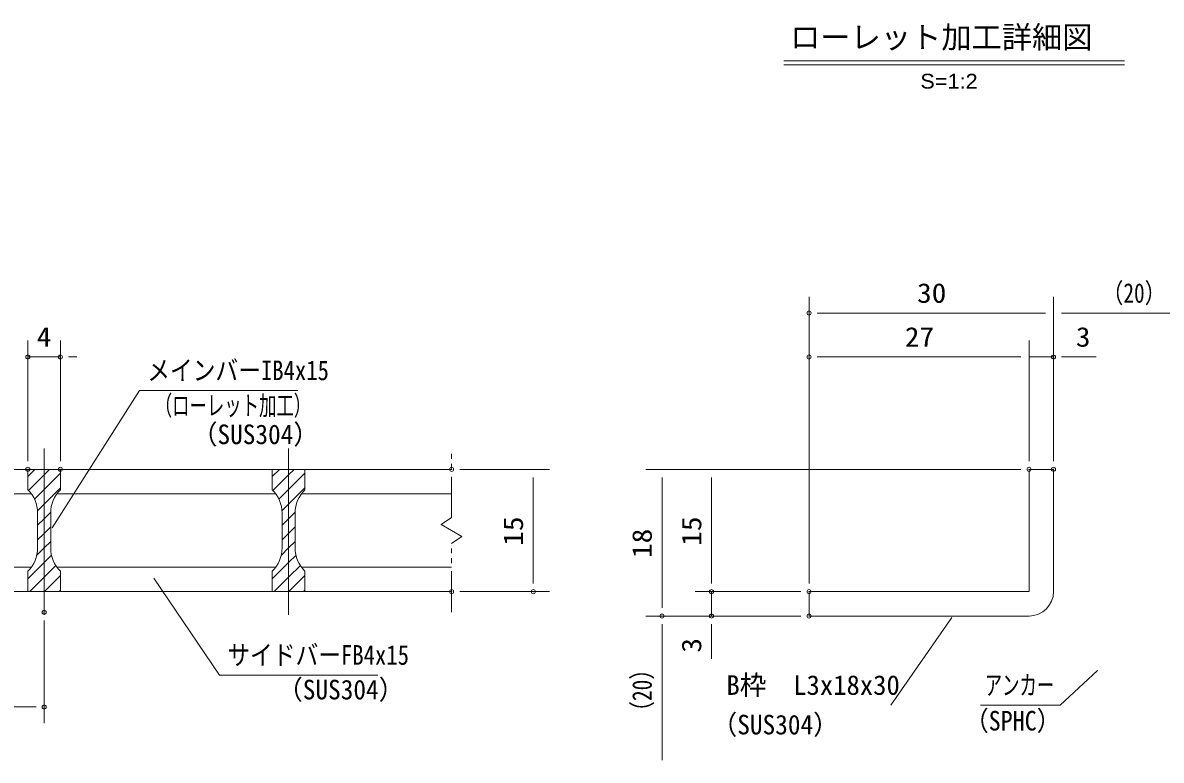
# Model space of a CAD drawing. Units: millimetres, scale not verified, with parts at other scales. Extents: x -1050 to 1050, y -742 to 742.
# Drawn here: x -359 to 340, y -468 to -15 of the extents above; entities that cross this region are included whole.
import ezdxf
from ezdxf.enums import TextEntityAlignment as Align

# ---------------------------------------------------------------- set-up
doc = ezdxf.new("R2010")
doc.units = ezdxf.units.MM
doc.header["$LTSCALE"] = 5
doc.header["$PDMODE"] = 32
doc.header["$PDSIZE"] = 2.5
doc.linetypes.add('CHAIN1', pattern=[8, 5, -1, 1, -1])
doc.linetypes.add('DOUBLE_CHAIN1', pattern=[8.8, 5, -1, 0.6, -0.6, 0.6, -1])
for name, color, linetype, lineweight in [('0-1_寸法注釈', 2, 'Continuous', 9), ('0-3_DEFPOINTS', 134, 'Continuous', 9), ('0-5_枠', 7, 'Continuous', 9), ('0-6_想像線', 134, 'DOUBLE_CHAIN1', 9), ('0-7_ハッチング', 4, 'Continuous', 9), ('0-8_蓋', 5, 'Continuous', 9), ('0-9_中心線', 6, 'CHAIN1', 9)]:
    doc.layers.add(name, color=color, linetype=linetype, lineweight=lineweight)
doc.styles.add('HG丸ｺﾞｼｯｸM-PRO', font='')
doc.styles.add('ＭＳ ゴシック', font='')
doc.styles.get('HG丸ｺﾞｼｯｸM-PRO').set_extended_font_data('HG丸ｺﾞｼｯｸM-PRO')
doc.styles.get('ＭＳ ゴシック').set_extended_font_data('MS Gothic')

msp = doc.modelspace()

# ---------------------------------------------------------------- linework, layer by layer
at = {"layer": '0-1_寸法注釈'}
for p, q in [((108.505, -38.751), (317.544, -38.751)), ((108.505, -41.251), (317.544, -41.251)), ((123.93, -359.335), (123.93, -183.501)), ((273.93, -284.335), (273.93, -183.501)), ((273.93, -284.335), (273.93, -183.501)), ((268.93, -193.501), (128.93, -193.501)), ((278.93, -193.501), (365.45, -193.501)), ((-355.45, -284.335), (-355.45, -210.427)), ((-355.45, -284.335), (-355.45, -210.427)), ((-335.45, -284.335), (-335.45, -210.427)), ((123.93, -359.335), (123.93, -210.427)), ((258.93, -284.335), (258.93, -210.427)), ((258.93, -284.335), (258.93, -210.427)), ((273.93, -284.335), (273.93, -210.427)), ((-355.45, -220.427), (-335.45, -220.427)), ((-330.45, -220.427), (-325.45, -220.427)), ((253.93, -220.427), (128.93, -220.427)), ((253.93, -220.427), (248.93, -220.427)), ((258.93, -220.427), (273.93, -220.427)), ((278.93, -220.427), (300.043, -220.427)), ((-90.45, -289.335), (-35.285, -289.335)), ((253.93, -289.335), (23.705, -289.335)), ((253.93, -289.335), (54.081, -289.335)), ((-45.285, -294.335), (-45.285, -359.335)), ((33.705, -294.335), (33.705, -374.335)), ((64.081, -294.335), (64.081, -359.335)), ((64.081, -359.335), (64.081, -354.335)), ((-90.45, -364.335), (-35.285, -364.335)), ((118.93, -364.335), (54.081, -364.335)), ((118.93, -364.335), (54.081, -364.335)), ((64.081, -364.335), (64.081, -379.335)), ((-345.45, -382.037), (-345.45, -445.056)), ((118.93, -379.335), (23.705, -379.335)), ((118.93, -379.335), (23.705, -379.335)), ((118.93, -379.335), (54.081, -379.335)), ((174.029, -433.925), (211.499, -380.156)), ((33.705, -467.724), (33.705, -384.335)), ((64.081, -384.335), (64.081, -405.449)), ((-490.45, -435.056), (-350.45, -435.056))]:
    msp.add_line(p, q, dxfattribs=at)
for points in [[(-189.764, -240.944), (-286.954, -240.944), (-340.465, -325.193)], [(-140.635, -415.473), (-237.825, -415.473), (-278.135, -356.153)], [(229.04, -433.955), (278.094, -433.955), (300.899, -412.716)]]:
    msp.add_lwpolyline(points, dxfattribs=at)
at = {"layer": '0-3_DEFPOINTS'}
for p in [(123.93, -193.501), (-355.45, -220.427), (-335.45, -220.427), (123.93, -220.427), (273.93, -220.427), (-355.45, -289.335), (-335.45, -289.335), (-95.45, -289.335), (258.93, -289.335), (273.93, -289.335), (273.93, -289.335), (-95.45, -364.335), (-45.285, -364.335), (64.081, -364.335), (123.93, -364.335), (-345.45, -377.037), (33.705, -379.335), (64.081, -379.335), (123.93, -379.335), (-345.45, -435.056)]:
    msp.add_point(p, dxfattribs=at)
at = {"layer": '0-5_枠'}
for p, q in [((258.93, -364.335), (258.93, -289.335)), ((258.93, -289.335), (273.93, -289.335)), ((273.93, -289.335), (273.93, -364.335)), ((123.93, -364.335), (258.93, -364.335)), ((123.93, -364.335), (123.93, -379.335)), ((123.93, -379.335), (258.93, -379.335))]:
    msp.add_line(p, q, dxfattribs=at)
msp.add_arc((258.93, -364.335), 15, 270, 0, dxfattribs=at)
at = {"layer": '0-6_想像線'}
for p, q in [((-95.45, -318.886), (-95.45, -276.835)), ((-95.45, -376.835), (-95.45, -334.784))]:
    msp.add_line(p, q, dxfattribs=at)
for points in [[(-95.45, -318.886), (-101.743, -323.099), (-95.45, -326.835)], [(-95.45, -334.784), (-89.157, -330.572), (-95.45, -326.835)]]:
    msp.add_lwpolyline(points, dxfattribs=at)
at = {"layer": '0-7_ハッチング'}
for p, q in [((-355.45, -289.335), (-355.45, -301.835)), ((-355.45, -293.692), (-351.093, -289.335)), ((-205.45, -289.335), (-205.45, -301.835)), ((-205.45, -293.692), (-201.093, -289.335)), ((-349.45, -316.118), (-349.45, -337.553)), ((-341.45, -337.553), (-341.45, -316.118)), ((-199.45, -316.118), (-199.45, -337.553)), ((-191.45, -337.553), (-191.45, -316.118)), ((-345.271, -364.335), (-335.45, -354.515)), ((-195.271, -364.335), (-185.45, -354.515)), ((-336.29, -364.335), (-335.45, -363.495)), ((-186.29, -364.335), (-185.45, -363.495))]:
    msp.add_line(p, q, dxfattribs=at)
for points in [[(-355.45, -351.835), (-355.45, -364.335), (-345.45, -364.335), (-345.45, -289.335), (-355.45, -289.335)], [(-355.061, -302.283), (-345.45, -292.673), (-342.113, -289.335)], [(-351.402, -307.605), (-345.45, -301.653), (-335.45, -291.653)], [(-345.45, -289.335), (-345.45, -364.335), (-335.45, -364.335), (-335.45, -351.835)], [(-335.45, -301.835), (-335.45, -289.335), (-345.45, -289.335)], [(-205.45, -351.835), (-205.45, -364.335), (-195.45, -364.335), (-195.45, -289.335), (-205.45, -289.335)], [(-205.061, -302.283), (-195.45, -292.673), (-192.113, -289.335)], [(-201.402, -307.605), (-195.45, -301.653), (-185.45, -291.653)], [(-195.45, -289.335), (-195.45, -364.335), (-185.45, -364.335), (-185.45, -351.835)], [(-185.45, -301.835), (-185.45, -289.335), (-195.45, -289.335)], [(-349.56, -314.743), (-345.45, -310.633), (-335.45, -300.633)], [(-199.56, -314.743), (-195.45, -310.633), (-185.45, -300.633)], [(-349.45, -323.613), (-345.45, -319.613), (-341.406, -315.57)], [(-199.45, -323.613), (-195.45, -319.613), (-191.406, -315.57)], [(-349.45, -332.594), (-345.45, -328.594), (-341.45, -324.594)], [(-199.45, -332.594), (-195.45, -328.594), (-191.45, -324.594)], [(-350.058, -342.182), (-345.45, -337.574), (-341.45, -333.574)], [(-200.058, -342.182), (-195.45, -337.574), (-191.45, -333.574)], [(-355.45, -356.554), (-345.45, -346.554), (-340.888, -341.992)], [(-205.45, -356.554), (-195.45, -346.554), (-190.888, -341.992)], [(-354.251, -364.335), (-345.45, -355.534), (-338.233, -348.317)], [(-204.251, -364.335), (-195.45, -355.534), (-188.233, -348.317)]]:
    msp.add_lwpolyline(points, dxfattribs=at)
for centre, start, end in [((-369.45, -316.118), 0, 45.573), ((-321.45, -316.118), 134.427, 180), ((-219.45, -316.118), 0, 45.573), ((-171.45, -316.118), 134.427, 180), ((-369.45, -337.553), 314.427, 0), ((-321.45, -337.553), 180, 225.573), ((-219.45, -337.553), 314.427, 0), ((-171.45, -337.553), 180, 225.573)]:
    msp.add_arc(centre, 20, start, end, dxfattribs=at)
at = {"layer": '0-8_蓋'}
for p, q in [((-895.45, -289.335), (-95.45, -289.335)), ((-335.45, -289.335), (-355.45, -289.335)), ((-355.45, -301.835), (-355.45, -289.335)), ((-335.45, -301.835), (-335.45, -289.335)), ((-185.45, -289.335), (-205.45, -289.335)), ((-205.45, -301.835), (-205.45, -289.335)), ((-185.45, -301.835), (-185.45, -289.335)), ((-487.611, -304.335), (-353.289, -304.335)), ((-337.611, -304.335), (-203.289, -304.335)), ((-187.611, -304.335), (-95.45, -304.335)), ((-349.45, -316.118), (-349.45, -337.553)), ((-341.45, -316.118), (-341.45, -337.553)), ((-199.45, -316.118), (-199.45, -337.553)), ((-191.45, -316.118), (-191.45, -337.553)), ((-487.611, -349.335), (-353.289, -349.335)), ((-355.45, -351.835), (-355.45, -364.335)), ((-337.611, -349.335), (-203.289, -349.335)), ((-335.45, -351.835), (-335.45, -364.335)), ((-205.45, -351.835), (-205.45, -364.335)), ((-187.611, -349.335), (-95.45, -349.335)), ((-185.45, -351.835), (-185.45, -364.335)), ((-895.45, -364.335), (-95.45, -364.335)), ((-355.45, -364.335), (-335.45, -364.335)), ((-205.45, -364.335), (-185.45, -364.335))]:
    msp.add_line(p, q, dxfattribs=at)
for centre, start, end in [((-369.45, -316.118), 0, 45.573), ((-321.45, -316.118), 134.427, 180), ((-219.45, -316.118), 0, 45.573), ((-171.45, -316.118), 134.427, 180), ((-369.45, -337.553), 314.427, 0), ((-321.45, -337.553), 180, 225.573), ((-219.45, -337.553), 314.427, 0), ((-171.45, -337.553), 180, 225.573)]:
    msp.add_arc(centre, 20, start, end, dxfattribs=at)
at = {"layer": '0-9_中心線'}
for p, q in [((-345.45, -378.562), (-345.45, -276.634)), ((-195.45, -378.562), (-195.45, -276.634))]:
    msp.add_line(p, q, dxfattribs=at)

# ---------------------------------------------------------------- texts
at = {"layer": '0-1_寸法注釈', "color": 7}
for s, height, style, p in [('ローレット加工詳細図', 13.6, 'HG丸ｺﾞｼｯｸM-PRO', (112.318, -35.179)), ('B枠\u3000L3x18x30', 12.02, 'ＭＳ ゴシック', (73.225, -431.238))]:
    msp.add_text(s, height=height, dxfattribs=dict(at, style=style)).set_placement(p, align=Align.BOTTOM_LEFT)
for s, height, style, width, p in [('S=1:2', 9.054, 'HG丸ｺﾞｼｯｸM-PRO', 1.1, (192.217, -58.547)), ('（20）', 12.02, 'ＭＳ ゴシック', 0.8, (303.675, -190.814)), ('30', 12.02, 'ＭＳ ゴシック', 1.1, (190.197, -190.814)), ('4', 12.02, 'ＭＳ ゴシック', 1.1, (-350.035, -217.74)), ('27', 12.02, 'ＭＳ ゴシック', 1.1, (182.697, -217.74)), ('3', 12.02, 'ＭＳ ゴシック', 1.1, (287.62, -217.74)), ('メインバーIB4x15', 12.03, 'ＭＳ ゴシック', 0.85, (-282.177, -238.257)), ('（ローレット加工）', 12.02, 'ＭＳ ゴシック', 0.65, (-277.543, -259.812)), ('（SUS304）', 12.02, 'ＭＳ ゴシック', 0.95, (-254.696, -277.477)), ('サイドバーFB4x15', 12.03, 'ＭＳ ゴシック', 0.85, (-233.048, -412.786)), ('（SUS304）', 12.02, 'ＭＳ ゴシック', 0.95, (-202.339, -434.029)), ('アンカー', 12.02, 'ＭＳ ゴシック', 0.65, (231.746, -431.268)), ('（SUS304）', 12.02, 'ＭＳ ゴシック', 0.95, (64.267, -455.506)), ('（SPHC）', 12.03, 'ＭＳ ゴシック', 0.9, (219.385, -453.121))]:
    msp.add_text(s, height=height, dxfattribs=dict(at, style=style, width=width)).set_placement(p, align=Align.BOTTOM_LEFT)
at = {"layer": '0-1_寸法注釈', "color": 7, "style": 'ＭＳ ゴシック'}
for s, width, p in [('15', 1.1, (-47.972, -336.224)), ('15', 1.1, (61.394, -336.224)), ('18', 1.1, (31.017, -343.724)), ('3', 1.1, (61.394, -401.759)), ('（20）', 0.8, (31.017, -444.544))]:
    msp.add_text(s, height=12.02, rotation=90, dxfattribs=dict(at, width=width)).set_placement(p, align=Align.BOTTOM_LEFT)

doc.saveas('drawing.dxf')
